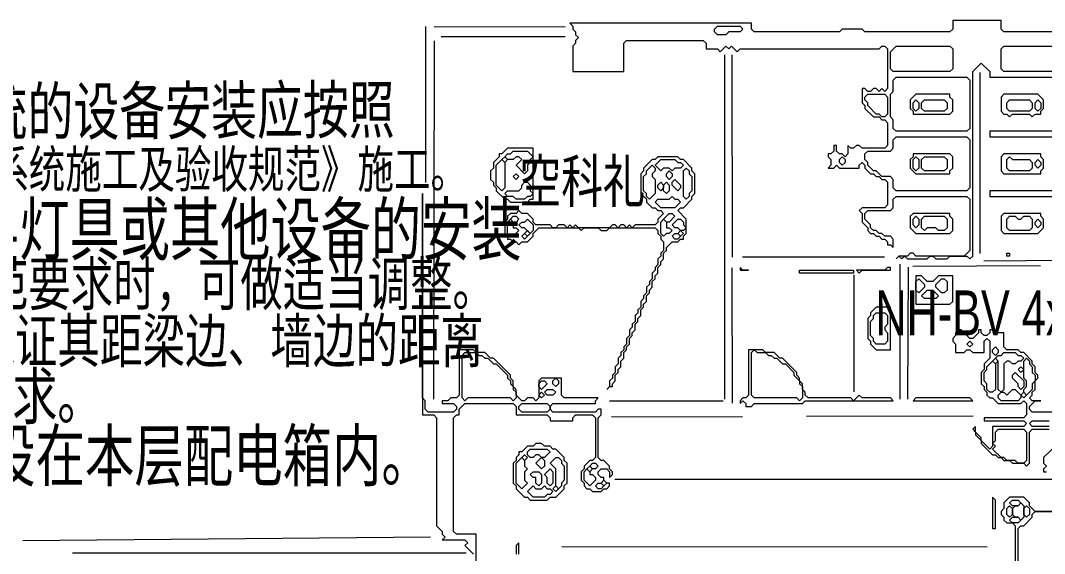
# Model space of a CAD drawing. Extents: x 9 to 1972, y 11 to 1392.
# Drawn here: x 332.3 to 693.3, y 843.2 to 1031 of the extents above; entities that cross this region are included whole.
import ezdxf

# ---------------------------------------------------------------- set-up
doc = ezdxf.new("R2010")
doc.units = 0
for name, color, linetype, lineweight in [('OCR_TEXT', 6, 'Continuous', 0), ('TRACE_CURVE', 6, 'Continuous', 0), ('TRACE_STRAIGHT', 5, 'Continuous', 0), ('TRACE_TEXT_SYMBOL', 6, 'Continuous', 0)]:
    doc.layers.add(name, color=color, linetype=linetype, lineweight=lineweight)
doc.styles.add('wqy-unicode', font='wqy-unicode.lff')

msp = doc.modelspace()

# ---------------------------------------------------------------- linework, layer by layer
at = {"layer": 'TRACE_CURVE', "color": 6}
for points in [[(661, 1031), (661, 1028), (660, 1027), (630, 1027), (629, 1028), (622, 1028), (621, 1027), (591, 1027), (590, 1028), (590, 1030), (526, 1030), (527, 1029), (527, 1028), (528, 1027), (528, 1026), (529, 1025), (528, 1024), (528, 1023), (527, 1022), (527, 1013), (545, 1013), (545, 1023), (546, 1024), (573, 1024), (574, 1023), (574, 1021), (578, 1021), (579, 1020), (581, 1022), (582, 1021), (583, 1022), (585, 1020), (586, 1021), (635, 1021), (636, 1022), (637, 1022), (638, 1021), (638, 1007), (637, 1006), (636, 1007), (635, 1006), (634, 1007), (633, 1007), (632, 1006), (631, 1006), (630, 1007), (629, 1007), (629, 1002), (630, 1001), (630, 1000), (633, 997), (635, 997), (636, 996), (637, 996), (638, 995), (638, 987), (637, 986), (629, 986), (628, 987), (627, 987), (626, 986), (625, 986), (624, 987), (624, 984)], [(746, 1027), (745, 1028), (733, 1028), (732, 1027), (731, 1028), (722, 1028), (721, 1027), (719, 1027), (717, 1029), (710, 1029), (708, 1027), (679, 1027), (678, 1028), (678, 1031), (661, 1031)], [(666, 969), (667, 968), (667, 950), (665, 948), (648, 948), (647, 949), (646, 949), (645, 948), (642, 948), (641, 947), (642, 948), (643, 947), (644, 948), (645, 947), (652, 947), (653, 948), (654, 948), (655, 947), (659, 947), (660, 948), (666, 948), (667, 947), (668, 948), (668, 1013), (671, 1016), (674, 1013), (674, 1011), (698, 1011)], [(698, 992), (674, 992), (674, 990), (698, 990)], [(624, 984), (623, 983), (622, 984), (621, 984), (620, 985), (620, 987), (619, 987), (619, 985), (618, 984), (617, 984), (617, 983), (618, 982), (618, 980), (617, 979), (619, 979), (620, 980), (621, 979), (628, 979), (628, 980), (629, 981), (630, 980), (630, 979), (632, 977), (633, 977), (634, 976), (635, 976), (636, 975), (637, 975), (638, 974), (638, 966), (637, 965), (629, 965), (628, 964), (629, 963), (629, 960), (631, 958), (631, 957), (632, 956), (633, 956), (634, 955), (635, 955), (636, 954), (637, 954), (638, 953), (638, 952), (639, 952), (640, 951), (640, 954), (639, 955), (637, 955), (636, 956), (635, 956), (634, 957), (633, 957), (632, 958), (632, 959), (630, 961), (630, 963), (631, 964), (639, 964), (640, 965), (640, 968), (641, 969), (666, 969)], [(557, 983), (556, 982), (555, 982), (552, 979), (552, 978), (551, 977), (551, 970), (553, 968), (553, 967), (555, 965), (556, 965), (557, 964), (558, 964), (559, 963), (557, 961), (557, 960), (556, 959), (549, 959), (548, 958), (547, 959), (546, 958), (545, 959), (544, 959), (543, 958), (542, 959), (541, 959), (540, 958), (529, 958), (528, 959), (527, 958), (526, 959), (525, 958), (524, 959), (522, 959), (521, 958), (520, 958), (519, 959), (514, 959), (513, 960), (513, 961), (511, 963), (509, 963), (508, 964), (507, 963), (505, 963), (504, 962), (504, 961), (503, 960), (503, 956), (504, 955), (504, 954), (505, 954), (506, 953), (507, 953), (508, 952), (509, 953), (511, 953), (513, 955), (513, 956), (515, 958), (529, 958), (530, 957), (531, 958), (536, 958)], [(547, 917), (547, 919), (548, 920), (548, 921), (549, 922), (549, 924), (550, 925), (550, 926), (551, 927), (551, 929), (552, 930), (552, 931), (553, 932), (553, 934), (554, 935), (554, 936), (555, 937), (555, 939), (556, 940), (556, 941), (557, 942), (557, 944), (558, 945), (558, 946), (559, 947), (559, 949), (560, 950), (560, 951), (562, 953), (564, 953), (565, 954), (566, 954), (566, 955), (567, 956), (567, 961), (564, 964), (565, 965), (566, 965), (569, 968), (569, 969), (570, 970), (570, 977), (569, 978), (569, 979), (566, 982), (565, 982), (564, 983), (557, 983)], [(474, 970), (474, 892), (478, 892), (479, 891), (479, 853), (481, 851), (481, 850), (482, 849), (481, 848), (489, 848), (490, 847), (489, 846), (492, 843)], [(537, 892), (537, 894), (536, 894), (535, 893), (520, 893), (519, 894), (519, 895), (520, 896), (535, 896), (535, 897), (536, 898), (524, 898), (523, 899), (523, 905), (516, 905), (515, 904), (515, 898), (514, 897), (513, 898), (511, 898), (510, 897), (509, 897), (507, 899), (507, 901), (506, 902), (506, 904), (505, 905), (505, 906), (499, 912), (498, 912), (496, 914), (493, 914), (492, 915), (487, 915), (487, 899), (486, 898), (484, 898), (483, 897), (481, 897), (481, 896), (485, 896), (486, 895), (486, 894), (485, 893), (476, 893), (475, 894), (475, 897), (474, 898), (474, 970)], [(698, 971), (674, 971), (674, 969), (698, 969)], [(536, 958), (537, 957), (539, 957), (540, 958), (556, 958), (557, 957), (557, 956), (558, 955), (558, 954), (559, 953), (559, 950), (558, 949), (558, 948), (557, 947), (557, 945), (556, 944), (556, 943), (555, 942), (555, 940), (554, 939), (554, 938), (553, 937), (553, 935), (552, 934), (552, 933), (551, 932), (551, 930), (550, 929), (550, 928), (549, 927), (549, 925), (548, 924), (548, 923), (547, 922), (547, 920), (546, 919), (546, 917), (545, 916), (545, 915), (544, 914), (544, 913), (543, 912), (543, 910), (542, 909), (542, 907), (541, 906), (541, 905), (540, 904), (540, 902), (539, 901), (540, 902), (541, 902), (541, 903), (542, 904), (542, 906), (543, 907), (543, 908), (544, 909), (544, 911), (545, 912), (545, 914), (546, 915), (546, 916), (547, 917)], [(689, 911), (686, 914), (685, 914), (684, 915), (680, 915), (679, 916), (679, 921), (676, 921), (675, 922), (674, 922), (674, 921), (673, 920), (672, 920), (671, 921), (671, 922), (670, 922), (670, 921), (668, 919), (667, 919), (666, 920), (666, 921), (665, 921), (664, 922), (663, 922), (662, 921), (662, 920), (661, 919), (661, 918), (662, 917), (662, 914), (665, 914), (666, 915), (667, 915), (668, 914), (672, 914), (672, 918), (673, 919), (674, 918), (674, 912), (672, 910), (672, 908), (671, 907), (671, 903), (672, 902), (672, 901), (673, 900), (673, 899), (674, 898), (675, 898), (677, 896), (685, 896), (686, 897), (687, 896), (687, 892), (686, 891), (672, 891), (672, 890), (686, 890), (687, 889), (686, 888), (675, 888), (675, 881), (674, 880), (671, 883)], [(701, 893), (689, 893), (688, 894), (688, 895), (690, 897), (692, 897), (689, 897), (688, 898), (689, 899), (689, 900), (690, 901), (690, 904), (691, 905), (691, 906), (690, 907), (690, 909), (689, 910), (689, 911)], [(493, 840), (493, 850), (486, 850), (485, 851), (485, 891), (486, 892), (487, 892), (487, 894), (489, 896), (506, 896), (507, 895), (507, 892), (518, 892), (519, 891), (519, 890), (527, 890), (527, 891), (528, 892), (534, 892), (535, 891), (535, 877), (534, 876), (533, 876), (531, 874), (531, 873), (530, 872), (530, 869), (531, 868), (531, 867), (532, 866), (533, 866), (534, 865), (537, 865), (538, 866), (539, 866), (540, 867), (540, 868), (539, 868), (538, 869), (538, 870), (537, 870), (536, 871), (536, 872), (537, 873), (539, 873), (540, 872), (540, 870), (541, 871), (541, 872), (540, 873), (540, 874), (538, 876), (537, 876), (536, 877), (536, 891), (537, 892)], [(695, 888), (689, 888), (688, 889), (689, 890), (695, 890)], [(671, 883), (671, 884), (669, 886), (669, 888), (668, 887), (669, 886), (669, 885), (671, 883), (671, 882), (675, 878), (676, 878), (677, 877), (678, 877), (679, 876), (681, 876), (682, 875), (686, 875), (687, 874), (688, 875), (688, 886), (689, 887), (695, 887)], [(696, 880), (693, 877), (693, 875), (694, 874), (693, 873), (693, 872), (694, 872)], [(508, 843), (508, 847), (507, 846), (507, 843)]]:
    msp.add_lwpolyline(points, dxfattribs=at)
for points in [[(577, 1028), (578, 1029), (586, 1029), (587, 1028), (586, 1027), (582, 1027), (581, 1026), (578, 1026), (577, 1027)], [(641, 1022), (660, 1022), (661, 1021), (661, 1014), (660, 1013), (640, 1013), (639, 1014), (639, 1020)], [(678, 1021), (679, 1022), (699, 1022), (700, 1021), (700, 1014), (699, 1013), (679, 1013), (678, 1014)], [(640, 1010), (641, 1011), (666, 1011), (667, 1010), (667, 993), (666, 992), (641, 992), (640, 993), (640, 996), (639, 997), (639, 1005), (640, 1006)], [(630, 1004), (631, 1005), (637, 1005), (638, 1004), (638, 998), (637, 997), (636, 997), (635, 998), (634, 998), (631, 1001), (631, 1002), (630, 1003)], [(640, 989), (641, 990), (666, 990), (667, 989), (667, 972), (666, 971), (641, 971), (640, 972), (640, 975), (639, 976), (636, 976), (634, 978), (633, 978), (631, 980), (631, 981), (630, 982), (630, 984), (631, 985), (639, 985), (640, 986)], [(621, 982), (622, 983), (623, 982), (623, 981), (622, 980), (621, 981)], [(555, 980), (556, 979), (556, 978), (555, 977), (555, 976), (556, 975), (556, 970), (554, 968), (553, 969), (553, 970), (552, 971), (552, 976), (553, 977), (553, 978)], [(558, 982), (563, 982), (564, 981), (565, 981), (566, 980), (565, 979), (563, 979), (562, 978), (561, 979), (559, 979), (558, 978), (556, 980)], [(566, 978), (567, 979), (568, 978), (568, 977), (569, 976), (569, 971), (568, 970), (568, 969), (567, 968), (566, 969)], [(560, 977), (561, 978), (562, 977), (562, 976), (561, 975), (560, 976)], [(562, 974), (563, 975), (565, 973), (565, 972), (564, 971), (562, 973)], [(557, 973), (558, 974), (559, 973), (559, 972), (558, 971), (557, 972)], [(559, 973), (560, 974), (561, 973), (561, 971), (560, 970), (559, 971)], [(561, 968), (562, 969), (563, 968), (564, 968), (565, 967), (563, 965), (558, 965), (556, 967), (557, 968)], [(504, 960), (505, 961), (506, 960), (506, 958), (507, 958), (508, 957), (506, 955), (505, 955), (504, 956)], [(505, 961), (506, 962), (507, 962), (508, 961), (507, 960), (506, 960)], [(510, 960), (511, 961), (513, 959), (513, 957), (512, 956), (510, 958), (509, 958), (508, 959), (509, 960)], [(558, 960), (559, 961), (560, 960), (560, 958), (561, 958), (562, 957), (561, 956), (560, 956), (559, 955), (558, 956)], [(561, 963), (562, 963), (563, 962), (561, 960), (560, 960), (559, 961)], [(564, 961), (565, 961), (566, 960), (566, 959), (567, 958), (566, 957), (565, 957), (564, 958), (563, 958), (562, 959)], [(510, 956), (511, 957), (512, 956), (511, 955)], [(564, 956), (565, 957), (566, 956), (565, 955)], [(509, 955), (510, 956), (511, 955), (510, 954)], [(562, 955), (563, 956), (564, 956), (565, 955), (564, 954), (563, 954)], [(666, 917), (667, 918), (668, 917), (667, 916)], [(488, 913), (489, 914), (493, 914), (494, 913), (495, 913), (496, 912), (497, 912), (499, 910), (500, 910), (504, 906), (504, 905), (505, 904), (505, 903), (506, 902), (506, 901), (507, 900), (507, 898), (506, 897), (505, 898), (490, 898), (489, 897), (488, 898)], [(675, 915), (676, 916), (677, 915), (677, 914), (676, 913), (675, 914)], [(678, 913), (679, 914), (683, 914), (684, 913), (685, 913), (686, 912), (685, 911), (684, 911), (683, 910), (682, 910), (681, 911), (680, 911), (679, 910), (679, 901), (678, 900), (677, 901), (677, 911), (676, 912), (677, 913)], [(675, 911), (676, 910), (676, 901), (675, 900), (674, 900), (673, 901), (673, 903), (672, 904), (672, 907), (673, 908), (673, 909)], [(675, 911), (676, 912), (677, 911), (676, 910)], [(686, 911), (687, 912), (688, 911), (688, 910), (689, 909), (689, 907), (690, 906), (690, 904), (689, 903), (689, 901), (687, 899), (686, 900), (686, 901), (687, 902), (687, 904), (686, 905)], [(682, 906), (683, 907), (686, 904), (686, 902), (685, 901), (684, 902), (684, 903), (682, 905)], [(684, 908), (685, 909), (686, 908), (685, 907)], [(515, 903), (516, 904), (517, 904), (518, 903), (516, 901), (515, 902)], [(520, 904), (521, 905), (522, 904), (522, 903), (521, 902), (520, 903)], [(515, 899), (516, 900), (517, 899), (516, 898)], [(517, 900), (518, 901), (520, 901), (521, 900), (520, 899), (518, 899)], [(682, 901), (683, 901), (685, 899), (685, 898), (684, 897), (678, 897), (677, 898), (677, 899), (678, 900), (679, 900), (680, 899)], [(685, 899), (686, 900), (687, 899), (686, 898)], [(508, 895), (509, 896), (518, 896), (519, 895), (519, 894), (518, 893), (509, 893), (508, 894)], [(676, 886), (677, 887), (686, 887), (687, 886), (687, 876), (686, 875), (684, 875), (683, 876), (680, 876), (679, 877), (678, 877), (675, 880), (676, 881), (675, 882), (676, 883)], [(532, 873), (533, 874), (534, 873), (533, 872)], [(533, 874), (534, 875), (535, 875), (536, 874), (535, 873), (534, 873)], [(531, 872), (532, 873), (533, 872), (533, 871), (534, 871), (535, 870), (535, 869), (533, 867), (531, 869)], [(535, 867), (536, 868), (537, 868), (538, 867), (537, 866), (536, 866)], [(537, 868), (538, 869), (539, 868), (538, 867)], [(681, 863), (679, 861), (679, 859), (678, 858), (678, 857), (679, 856), (679, 855), (680, 854), (682, 854), (683, 853), (683, 781), (684, 781), (684, 852), (685, 853), (686, 853), (689, 856), (689, 857), (690, 858), (696, 858), (690, 858), (688, 860), (688, 861), (686, 863)], [(680, 859), (681, 860), (682, 859), (682, 857), (681, 856), (680, 857)], [(681, 861), (682, 862), (684, 862), (685, 861), (684, 860), (682, 860)], [(684, 860), (685, 861), (686, 860), (686, 856), (685, 855), (684, 856), (683, 856), (682, 857), (682, 859), (683, 860)], [(686, 859), (687, 860), (688, 859), (688, 857), (687, 856), (686, 857)], [(681, 855), (682, 856), (684, 856), (685, 855), (684, 854), (682, 854)]]:
    msp.add_lwpolyline(points, close=True, dxfattribs=at)
at = {"layer": 'TRACE_STRAIGHT', "color": 5}
for p, q in [((475.18, 973.88), (475.2, 1028.88)), ((478.12, 1028.81), (524.37, 1028.9)), ((480.62, 1025.34), (524.38, 1025.39)), ((478.07, 897.63), (478.31, 1023.88)), ((580.6, 897.62), (580.64, 1018.88)), ((583.11, 1018.88), (583.16, 947.63)), ((670.62, 948.88), (670.65, 1012.63)), ((586.88, 947.74), (636.88, 947.76)), ((671.88, 946.34), (726.88, 946.64)), ((583.11, 943.87), (583.16, 896.12)), ((642.44, 897.62), (642.47, 945.13)), ((645.15, 897.62), (645.33, 944.13)), ((646.87, 944.49), (691.88, 944.73)), ((626.09, 941.38), (626.1, 900.12)), ((540, 897), (580, 897)), ((540.62, 891.49), (586.87, 891.36)), ((609.37, 891.58), (668.12, 891.66)), ((541.87, 869.34), (703.13, 869.35)), ((333.13, 847.81), (476.9, 849.11)), ((523.12, 845.63), (673.12, 845.58)), ((350.62, 843.4), (489.38, 843.4))]:
    msp.add_line(p, q, dxfattribs=at)
at = {"layer": 'TRACE_TEXT_SYMBOL', "color": 6}
for points in [[(648, 1005), (646, 1003), (646, 1000), (647, 999), (647, 998), (660, 998), (661, 999), (661, 1003), (660, 1004), (660, 1005)], [(679, 1005), (678, 1004), (678, 999), (679, 998), (680, 998), (681, 997), (682, 998), (688, 998), (689, 997), (690, 998), (692, 998), (692, 999), (693, 1000), (693, 1003), (691, 1005)], [(647, 1002), (648, 1003), (649, 1002), (649, 1000), (648, 999), (647, 1000)], [(650, 1002), (651, 1003), (658, 1003), (659, 1002), (659, 1000), (658, 999), (651, 999), (650, 1000)], [(680, 1002), (681, 1003), (688, 1003), (689, 1002), (689, 1000), (688, 999), (681, 999), (680, 1000)], [(690, 1002), (691, 1003), (692, 1002), (692, 1000), (691, 999), (690, 1000)], [(504, 986), (502, 984), (501, 984), (501, 983), (499, 981), (499, 979), (498, 978), (498, 975), (499, 974), (499, 973), (500, 972), (500, 971), (503, 968), (504, 968), (505, 967), (511, 967), (512, 968), (513, 968), (513, 986)], [(502, 982), (503, 983), (504, 982), (503, 981)], [(505, 984), (506, 985), (511, 985), (513, 983), (512, 982), (512, 981), (511, 980), (511, 978), (510, 977), (507, 980), (509, 982), (508, 983), (507, 983), (506, 982), (504, 982), (503, 983), (504, 984)], [(647, 984), (647, 983), (646, 982), (646, 979), (648, 977), (660, 977), (660, 978), (661, 979), (661, 983), (660, 984)], [(647, 982), (648, 983), (649, 982), (649, 979), (648, 978), (647, 979)], [(650, 982), (651, 983), (658, 983), (659, 982), (659, 979), (658, 978), (651, 978), (650, 979)], [(679, 984), (678, 983), (678, 978), (679, 977), (692, 977), (692, 978), (693, 979), (693, 982), (692, 983), (692, 984)], [(680, 982), (681, 983), (682, 982), (688, 982), (689, 981), (689, 979), (688, 978), (681, 978), (680, 979)], [(502, 982), (503, 981), (503, 972), (502, 971), (500, 973), (500, 980)], [(690, 981), (691, 982), (692, 981), (692, 980), (691, 979), (690, 980)], [(506, 976), (507, 977), (508, 976), (507, 975)], [(509, 973), (510, 974), (511, 974), (512, 973), (512, 971), (513, 970), (512, 969), (511, 969), (510, 968), (507, 968), (506, 969), (504, 969), (503, 970), (504, 971), (508, 971), (509, 972)], [(647, 963), (646, 962), (646, 958), (648, 956), (660, 956), (661, 957), (661, 961), (660, 962), (660, 963)], [(647, 961), (648, 962), (649, 961), (649, 959), (648, 958), (647, 959)], [(650, 961), (651, 962), (658, 962), (659, 961), (659, 958), (658, 957), (656, 957), (655, 958), (652, 958), (651, 957), (650, 958)], [(679, 963), (678, 962), (678, 957), (679, 956), (691, 956), (693, 958), (693, 961), (692, 962), (692, 963)], [(680, 961), (681, 962), (683, 962), (684, 961), (685, 961), (686, 962), (688, 962), (689, 961), (689, 958), (688, 957), (681, 957), (680, 958)], [(690, 960), (691, 961), (692, 960), (692, 959), (691, 958), (690, 959)], [(680, 949), (681, 949), (681, 948), (680, 948)], [(586, 944), (586, 943), (589, 943), (587, 943)], [(607, 943), (626, 943), (626, 942), (607, 942)], [(638, 944), (637, 943), (627, 943), (628, 942), (629, 943), (639, 943), (639, 944)], [(648, 941), (648, 931), (660, 931), (661, 932), (661, 941), (656, 941), (654, 939), (652, 939), (650, 941)], [(648, 939), (649, 940), (651, 938), (651, 937), (649, 935), (648, 936)], [(657, 940), (658, 940), (659, 939), (659, 936), (658, 935), (657, 935), (655, 937), (655, 938)], [(652, 936), (654, 936), (656, 934), (655, 933), (651, 933), (650, 934)], [(634, 930), (632, 928), (632, 927), (631, 926), (631, 919), (632, 918), (632, 917), (634, 915), (639, 915), (639, 930)], [(633, 927), (634, 928), (637, 928), (638, 927), (638, 924), (637, 923), (637, 922), (638, 921), (638, 918), (637, 917), (634, 917), (633, 918), (633, 919), (632, 920), (632, 925), (633, 926)], [(589, 915), (589, 899), (588, 898), (587, 898), (586, 897), (586, 896), (587, 897), (588, 896), (588, 895), (590, 895), (591, 896), (608, 896), (609, 897), (640, 897), (639, 898), (629, 898), (628, 899), (626, 897), (625, 898), (610, 898), (609, 899), (609, 900), (608, 901), (608, 903), (607, 904), (607, 905), (606, 906), (606, 907), (601, 912), (600, 912), (598, 914), (595, 914), (594, 915)], [(590, 914), (591, 915), (592, 914), (595, 914), (596, 913), (597, 913), (598, 912), (599, 912), (601, 910), (602, 910), (605, 907), (605, 906), (607, 904), (607, 903), (608, 902), (608, 898), (607, 897), (606, 898), (591, 898), (590, 899)], [(648, 898), (647, 897), (668, 897), (667, 898)], [(514, 882), (513, 881), (511, 881), (509, 879), (508, 879), (508, 878), (507, 877), (507, 876), (506, 875), (506, 868), (507, 867), (507, 866), (510, 863), (511, 863), (512, 862), (518, 862), (519, 863), (521, 863), (524, 866), (524, 867), (525, 868), (525, 875), (524, 876), (524, 877), (521, 880), (520, 880), (519, 881), (517, 881), (516, 882)], [(509, 877), (510, 878), (511, 877), (510, 876)], [(511, 879), (512, 880), (518, 880), (519, 879), (517, 877), (516, 877), (515, 878), (514, 878), (513, 877), (512, 877), (511, 878)], [(509, 877), (510, 876), (510, 874), (511, 873), (510, 872), (510, 869), (511, 868), (509, 866), (507, 868), (507, 875)], [(516, 877), (517, 876), (517, 874), (516, 873), (514, 875)], [(521, 877), (522, 877), (523, 876), (523, 875), (524, 874), (524, 869), (523, 868), (523, 867), (522, 866), (521, 867), (521, 873), (519, 875)], [(512, 871), (513, 872), (515, 872), (516, 871), (516, 868), (515, 867), (514, 868), (514, 870), (513, 870)], [(519, 873), (520, 872), (520, 868), (519, 867), (518, 868), (518, 870), (517, 871)], [(513, 867), (514, 866), (516, 866), (517, 867), (518, 866), (519, 866), (520, 865), (519, 864), (518, 864), (517, 863), (513, 863), (511, 865)], [(520, 866), (521, 867), (522, 866), (521, 865)], [(675, 863), (675, 852), (676, 852), (676, 862)]]:
    msp.add_lwpolyline(points, close=True, dxfattribs=at)

# ---------------------------------------------------------------- texts
at = {"layer": 'OCR_TEXT', "color": 6, "style": 'wqy-unicode', "width": 0.72}
msp.add_text('1.火灾自动报警系统的设备安装应按照', height=16.4727, rotation=0.3265, dxfattribs=at).set_placement((192.17, 989.87))
for s, height, p in [('《火灾自动报警系统施工及验收规范》施工。', 13.1105, (232.2, 972.07)), ('空科礼', 15.026, (508.17, 966.89)), ('2.探测暴安装位置若与灯具或其他设备的安装', 18.0314, (158.03, 948.46)), ('间距不能满足规范要求时，可做适当调整。', 15.2284, (215.38, 930.57)), ('NH-BV 4x2.5-G20.WC消火检月采线路', 15.8172, (633.71, 920.07)), ('安装探测器时应保证其距梁边、墙边的距离', 15.2931, (210.1, 910.5)), ('符合规范要求。', 16.126, (250.26, 890.54)), ('3. 非消防电源切换设在本层配电箱内。', 17.7378, (179.25, 868.8))]:
    msp.add_text(s, height=height, dxfattribs=at).set_placement(p)

doc.saveas('drawing.dxf')
